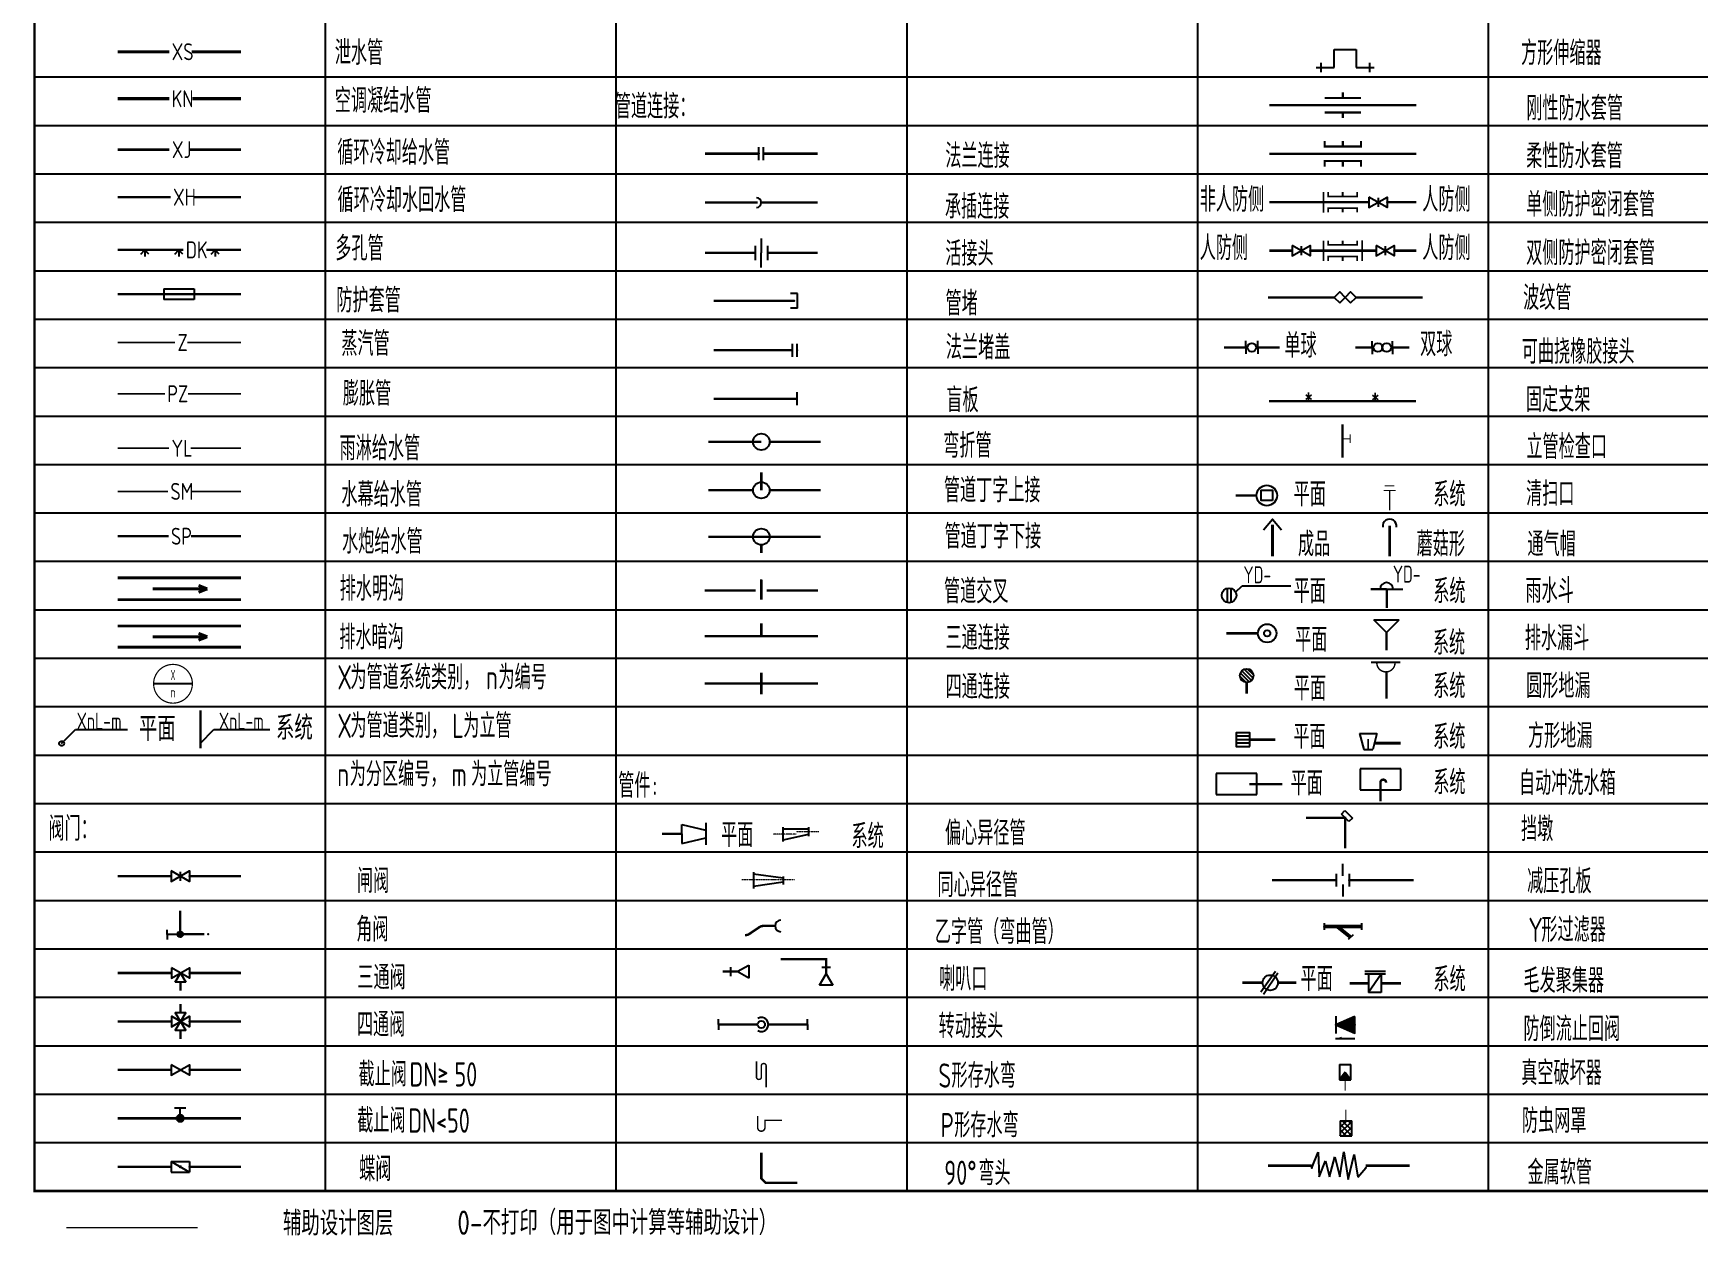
# Model space of a CAD drawing. Extents: x 6824721 to 16538177, y 2478193 to 6665639.
# Drawn here: x 7340476 to 7374827, y 2906471 to 2931297 of the extents above; entities that cross this region are included whole.
import ezdxf
from ezdxf.enums import TextEntityAlignment as Align

# ---------------------------------------------------------------- set-up
doc = ezdxf.new("R2010")
doc.units = 0
doc.header["$LTSCALE"] = 10
for name, pattern in [('ACAD_ISO10W100', [18, 12, -3, 0, -3]), ('CENTER2', [1.125, 0.75, -0.125, 0.125, -0.125]), ('DASH', [0.35, 0.25, -0.1]), ('PIPE_C', [12, 10, -1, 0, -1]), ('S', [0.82, 0.35, -0.06, 0, -0.06, 0.35]), ('W_P', [7, 6, -1])]:
    doc.linetypes.add(name, pattern=pattern)
doc.layers.add('0-不打印', color=211, linetype='Continuous', lineweight=18, plot=False)
for name, color, linetype in [('W-PIPE-凝结', 150, 'CENTER2'), ('W-PIPE-水幕', 6, 'Continuous'), ('W-PIPE-水炮', 6, 'Continuous'), ('W-PIPE-污水', 2, 'DASH'), ('W-PIPE-给水', 3, 'S'), ('W-PIPE-膨胀', 1, 'Continuous'), ('W-PIPE-蒸汽', 40, 'Continuous'), ('W-TEXT_喷淋', 7, 'Continuous'), ('W-TEXT_雨水', 7, 'Continuous'), ('W-TWT_LEAD', 3, 'Continuous')]:
    doc.layers.add(name, color=color, linetype=linetype)
doc.styles.add('8B2_02', font='tssdeng.shx', dxfattribs={"width": 0.7, "bigfont": 'TSSDCHN.shx'})
doc.styles.add('_TWT_PIPETEXT', font='TSSDENG', dxfattribs={"width": 0.8, "height": 3.5, "bigfont": 'TSSDCHN'})
doc.styles.add('HZ', font='txt', dxfattribs={"bigfont": 'hztxt'})
doc.styles.add('ROMAND', font='txt_____.ttf', dxfattribs={"width": 0.8, "height": 3})
doc.styles.get("Standard").update_dxf_attribs({"font": 'TSSDENG.shx', "width": 0.7, "bigfont": 'TSSDCHN.shx'})
doc.styles.add('TG_LINETYPE', font='TSSDENG', dxfattribs={"width": 0.8, "height": 3.5, "bigfont": 'TSSDCHN'})
doc.linetypes.add('TG_NH', pattern='A,2,-0.6,["NH",TG_LINETYPE,S=0.1,R=0,X=-0.52,Y=-0.15],0', length=2.6)

# ---------------------------------------------------------------- blocks, each defined once
blk = doc.blocks.new('*X84')
at = {"color": 0}
for p, q in [((17521, 27370), (17563, 27411)), ((17521, 27375), (17557, 27411)), ((17563, 27335), (17521, 27376)), ((17558, 27335), (17521, 27371)), ((17522, 27365), (17567, 27410)), ((17522, 27381), (17551, 27410)), ((17568, 27335), (17522, 27381)), ((17552, 27335), (17522, 27365)), ((17523, 27361), (17571, 27409)), ((17572, 27337), (17523, 27385)), ((17544, 27338), (17524, 27357)), ((17525, 27357), (17575, 27408)), ((17525, 27389), (17543, 27408)), ((17576, 27338), (17525, 27389)), ((17526, 27353), (17579, 27406)), ((17579, 27340), (17527, 27392)), ((17529, 27350), (17582, 27404)), ((17582, 27342), (17529, 27396)), ((17531, 27347), (17585, 27401)), ((17585, 27344), (17531, 27398)), ((17588, 27347), (17534, 27401)), ((17534, 27345), (17588, 27399)), ((17536, 27342), (17590, 27396)), ((17590, 27350), (17537, 27404)), ((17592, 27353), (17540, 27406)), ((17540, 27340), (17592, 27393)), ((17594, 27357), (17543, 27407)), ((17543, 27338), (17594, 27389)), ((17596, 27360), (17547, 27409)), ((17547, 27337), (17596, 27385)), ((17597, 27365), (17551, 27410)), ((17551, 27336), (17597, 27381)), ((17555, 27335), (17597, 27377)), ((17598, 27369), (17556, 27411)), ((17598, 27374), (17561, 27411)), ((17561, 27335), (17598, 27372)), ((17597, 27380), (17567, 27410)), ((17567, 27335), (17597, 27366)), ((17574, 27337), (17595, 27358)), ((17594, 27388), (17575, 27408))]:
    blk.add_line(p, q, dxfattribs=at)
blk = doc.blocks.new('$VALVE$00000536')
for p, q in [((-150, 320), (150, 320)), ((-150, 70), (-150, 320)), ((150, 320), (150, 70)), ((-400, 70), (-150, 70)), ((150, 70), (400, 70))]:
    blk.add_line(p, q)
blk = doc.blocks.new('$VALVE$00000761')
blk.add_hatch(color=256).paths.add_polyline_path([(79, 153), (0, 257), (-80, 153)])
for p, q in [((-80, 361), (-80, 153)), ((-80, 361), (79, 361)), ((0, 257), (-80, 153)), ((0, 257), (79, 153)), ((79, 153), (79, 361)), ((-80, 153), (79, 153))]:
    blk.add_line(p, q)
at = {"const_width": 15}
blk.add_lwpolyline([(0, 153), (0, 0)], dxfattribs=at)
blk = doc.blocks.new('$VALVE$00000777')
h = blk.add_hatch()
h.set_pattern_fill('ANSI37', color=256, scale=35, style=0)
h.set_pattern_definition([(45, (-34628.06, -10575.935), (-39.28862, 39.28862), []), (135, (-34628.06, -10575.935), (-39.28862, -39.28862), [])])
h.paths.add_polyline_path([(-79, -361), (80, -361), (80, -153), (-79, -153)])
for p, q in [((-79, -153), (-79, -361)), ((-79, -153), (80, -153)), ((80, -361), (80, -153)), ((-79, -361), (80, -361))]:
    blk.add_line(p, q)
at = {"const_width": 15}
blk.add_lwpolyline([(0, 0), (0, -153)], dxfattribs=at)
blk = doc.blocks.new('$VALVE$00000541')
for p, q in [((-522, -60), (-469, 0)), ((-468, 1), (-468, -91)), ((-414, -60), (-467, 0)), ((-55, -60), (-1, 0)), ((-1, 0), (-1, -92)), ((53, -60), (0, 0)), ((444, -60), (498, 0)), ((499, 1), (499, -91)), ((553, -60), (499, 0))]:
    blk.add_line(p, q)
blk = doc.blocks.new('$VALVE$00000539')
for p, q in [((-210, 75), (-210, -75)), ((-210, 75), (210, 75)), ((210, 75), (210, -75)), ((210, -75), (-210, -75))]:
    blk.add_line(p, q)
blk = doc.blocks.new('$valve$00000295')
blk.add_lwpolyline([(-125, 72), (-125, -72), (125, 72), (125, -72), (-125, 72)])
for p in [(-125, 0), (125, 0)]:
    blk.add_point(p)
blk = doc.blocks.new('$VALVE$00000497')
for p, q in [((78, 138), (-78, 138)), ((0, 50), (0, 138))]:
    blk.add_line(p, q)
at = {"const_width": 49.6}
blk.add_lwpolyline([(25, 0, 1), (-25, 0, 1)], format="xyb", close=True, dxfattribs=at)
blk.add_circle((0, 0), 50)
blk = doc.blocks.new('$VALVE$00000316')
for p, q in [((-125, 72), (125, -72)), ((-125, 72), (-125, -72)), ((-125, 72), (125, 72)), ((125, 72), (125, -72)), ((-125, -72), (125, -72))]:
    blk.add_line(p, q)
at = {"const_width": 21.1}
blk.add_lwpolyline([(-11, 0, 1), (11, 0, 1)], format="xyb", close=True, dxfattribs=at)
for p in [(-125, 0), (125, 0)]:
    blk.add_point(p)
at = {"color": 7, "flags": 9}
for tag in ['XSIZE', 'YSIZE']:
    blk.add_attdef(tag, (0, 0), '', height=0.5, dxfattribs=at)
blk = doc.blocks.new('$VALVE$00000296')
for points in [[(-125, 72), (-125, -72), (125, 72), (125, -72), (-125, 72)], [(0, 60), (0, -64)]]:
    blk.add_lwpolyline(points)
for p in [(-125, 0), (125, 0)]:
    blk.add_point(p)
blk = doc.blocks.new('$VALVE$00000458')
at = {"linetype": 'Continuous'}
for p, q in [((-90, 86), (-90, -86)), ((0, 60), (0, 224)), ((90, 86), (90, -86)), ((0, -60), (0, -224))]:
    blk.add_line(p, q, dxfattribs=at)
for p in [(-90, 0), (90, 0)]:
    blk.add_point(p)
blk = doc.blocks.new('$VALVE$00000440')
for points in [[(-75, -75), (0, 0), (-75, 75), (-150, 0)], [(75, -75), (150, 0), (75, 75), (0, 0)]]:
    blk.add_lwpolyline(points, close=True)
for p in [(-150, 0), (150, 0)]:
    blk.add_point(p)
blk = doc.blocks.new('$TwtSys$00000148')
at = {"const_width": 20}
for points in [[(0, 0), (150, 0)], [(150, 90), (150, -90)]]:
    blk.add_lwpolyline(points, dxfattribs=at)
blk = doc.blocks.new('$TwtSys$00000136')
at = {"elevation": 0}
blk.add_lwpolyline([(-51, 45), (51, 45), (51, -49), (-51, -49)], close=True, dxfattribs=at)
blk.add_circle((0, 0, 0), 93.8)
blk = doc.blocks.new('$TWTSYS$00000426')
for points, const_width in [([(-125, 407), (125, 407)], 20), ([(-100, 500), (100, 500)], 20), ([(0, 407), (0, 0)], 30)]:
    blk.add_lwpolyline(points, dxfattribs=dict(const_width=const_width))
at = {"style": 'HZ', "width": 0.7, "flags": 1}
for tag in ['UNIT', 'SPEC', 'WHAT']:
    blk.add_attdef(tag, (0, 0), '', height=0.001, dxfattribs=at)
blk = doc.blocks.new('$TwtSys$00000141')
for p, q in [((-94, 8), (-10, 92)), ((-94, 8), (-10, 92)), ((-87, -35), (35, 87)), ((-87, -35), (35, 87)), ((-66, -66), (66, 66)), ((-66, -66), (66, 66)), ((-32, -87), (88, 33)), ((-32, -87), (88, 33)), ((11, -92), (92, -11)), ((11, -92), (92, -11))]:
    blk.add_line(p, q)
blk.add_circle((0, 0), 94)
blk.add_circle((0, 0), 94)
blk = doc.blocks.new('$TwtSys$00000079')
blk.add_line((-212, 500), (188, 500))
at = {"const_width": 20}
blk.add_lwpolyline([(-134, 500, 1.067664), (116, 500)], format="xyb", dxfattribs=at)
at = {"const_width": 30}
blk.add_lwpolyline([(0, 367), (0, 0)], dxfattribs=at)
at = {"style": 'HZ', "width": 0.7, "flags": 1}
for tag in ['UNIT', 'WHAT', 'SPEC']:
    blk.add_attdef(tag, (0, 0), '', height=0.001, dxfattribs=at)
blk = doc.blocks.new('$VALVE$00000553')
at = {"const_width": 30}
for points in [[(0, 100), (-250, 100), (-250, 100)], [(0, 100), (0, 175)], [(0, 100), (250, 100), (250, 100)], [(-250, -100), (-250, -100), (0, -100)], [(250, -100), (250, -100), (0, -100)], [(0, -175), (0, -100)]]:
    blk.add_lwpolyline(points, dxfattribs=at)
blk = doc.blocks.new('$VALVE$00000547')
at = {"const_width": 30}
for points in [[(0, 100), (-250, 100), (-250, 175)], [(0, 100), (0, 175)], [(0, 100), (250, 100), (250, 175)], [(-250, -175), (-250, -100), (0, -100)], [(0, -175), (0, -100)], [(250, -175), (250, -100), (0, -100)]]:
    blk.add_lwpolyline(points, dxfattribs=at)
blk = doc.blocks.new('$TwtSys$00000137')
at = {"color": 7}
for p, q in [((-46.875, -93.75), (-46.875, 93.75)), ((0, -93.75), (0, 93.75)), ((46.875, -93.75), (46.875, 93.75))]:
    blk.add_line(p, q, dxfattribs=at)
blk.add_lwpolyline([(-93.75, -93.75), (93.75, -93.75), (93.75, 93.75), (-93.75, 93.75)], close=True, dxfattribs=at)
blk = doc.blocks.new('$TWTSYS$00000082')
for p, q in [((-179, 200), (179, 200)), ((-179, 200), (-93, -129)), ((179, 200), (93, -129)), ((-93, -129), (93, -129))]:
    blk.add_line(p, q)
at = {"color": 7, "const_width": 30}
blk.add_lwpolyline([(0, -129), (0, 81)], dxfattribs=at)
at = {"style": 'HZ', "width": 0.7, "flags": 1}
for tag in ['UNIT', 'WHAT', 'SPEC']:
    blk.add_attdef(tag, (127, 0), '', height=0.001, dxfattribs=at)
blk = doc.blocks.new('$ATTACHMENT$00000059')
at = {"const_width": 30}
blk.add_lwpolyline([(0, 0), (-350, 0), (-350, -150, -1), (-500, -150), (-500, 92)], format="xyb", dxfattribs=at)
blk = doc.blocks.new('$ATTACHMENT$00000055')
at = {"const_width": 30}
blk.add_lwpolyline([(0, 0), (0, 456, 0.75), (-100, 456), (-100, 202, -0.75), (-200, 202), (-200, 540)], format="xyb", dxfattribs=at)
blk = doc.blocks.new('$VALVE$00000546')
for p, q in [((-371, -30), (-282, 187)), ((-282, 187), (-271, -153)), ((-271, -153), (-183, 65)), ((-183, 65), (-127, -153)), ((-127, -153), (-55, 121)), ((-55, 121), (17, -153)), ((17, -153), (72, 191)), ((72, 191), (131, -191)), ((131, -191), (211, 154)), ((211, 154), (261, -156)), ((261, -156), (371, -30))]:
    blk.add_line(p, q)
for p in [(-371, -30), (371, -30)]:
    blk.add_point(p)
blk = doc.blocks.new('$VALVE$00000447')
for p, q in [((-82, 0), (-82, 90)), ((-82, 0), (-82, -90)), ((82, 0), (82, 90)), ((82, 0), (82, -90))]:
    blk.add_line(p, q)
blk.add_circle((0, 0), 60.1)
for p in [(-82, 0), (82, 0)]:
    blk.add_point(p)
blk = doc.blocks.new('$VALVE$00000759')
for p, q in [((-142, 0), (-142, 90)), ((142, 0), (142, 90)), ((-142, 0), (-142, -90)), ((142, 0), (142, -90))]:
    blk.add_line(p, q)
for centre in [(-60, 0), (60, 0)]:
    blk.add_circle(centre, 60.1)
for p in [(-142, 0), (142, 0)]:
    blk.add_point(p)
blk = doc.blocks.new('$VALVE$00000445')
for p, q in [((-32, -90), (-32, 90)), ((32, -90), (32, 90))]:
    blk.add_line(p, q)
for p in [(-32, 0), (32, 0)]:
    blk.add_point(p)
blk = doc.blocks.new('$VALVE$00000528')
blk.add_arc((-50, 0), 50, 270, 90)
blk = doc.blocks.new('$VALVE$00000455')
at = {"linetype": 'Continuous'}
for p, q in [((-84, 98), (-84, -98)), ((0, 200), (0, 0)), ((0, -200), (0, 0)), ((84, 98), (84, -98))]:
    blk.add_line(p, q, dxfattribs=at)
blk = doc.blocks.new('$VALVE$00000454')
for p, q in [((48, 100), (-48, 100)), ((48, -100), (48, 100)), ((48, -100), (-48, -100))]:
    blk.add_line(p, q)
blk.add_point((0, 0))
blk = doc.blocks.new('$VALVE$00000476')
for p, q in [((-64, -90), (-64, 90)), ((0, -90), (0, 90))]:
    blk.add_line(p, q)
blk.add_point((0, 0))
blk = doc.blocks.new('$VALVE$00000450')
blk.add_line((0, -90), (0, 90))
blk = doc.blocks.new('$TwtSys$00000388')
blk.add_lwpolyline([(-186, -111), (0, 111), (186, -111)])
blk = doc.blocks.new('$TwtSys$00000539')
blk.add_arc((0, -7, 0), 141, 349.0629, 190.9371)
blk = doc.blocks.new('$VALVE$00000501')
for p, q in [((-175, 32), (-175, -32)), ((175, 32), (175, -32)), ((96, -77), (50, -123))]:
    blk.add_line(p, q)
at = {"const_width": 35}
for points in [[(-175, 0), (175, 0)], [(-52, 0), (73, -100)]]:
    blk.add_lwpolyline(points, dxfattribs=at)
for p in [(-175, -2), (175, -2)]:
    blk.add_point(p)
blk = doc.blocks.new('$VALVE$00000656')
for p, q in [((-113, 110), (-113, -100)), ((118, -164), (-119, -164))]:
    blk.add_line(p, q)
blk.add_lwpolyline([(119, 5, 203, 0, 0), (-113, 5, 0, 0, 0)], format="xyseb")
blk.add_lwpolyline([(119, 107), (-113, 5), (119, -97)], close=True)
for p in [(-113, 5), (119, 5)]:
    blk.add_point(p)
blk.add_solid([(-44, -164), (-44, -139), (-119, -164)])
blk = doc.blocks.new('$VALVE$00000551')
at = {"const_width": 30}
for points in [[(-332, -177), (-332, 175)], [(-2, 100), (-252, 100), (-252, 175)], [(-2, 100), (-2, 175)], [(-2, 100), (248, 100), (248, 175)], [(332, -175), (332, 177)], [(-252, -175), (-252, -100), (-2, -100)], [(-2, -175), (-2, -100)], [(248, -175), (248, -100), (-2, -100)]]:
    blk.add_lwpolyline(points, dxfattribs=at)

msp = doc.modelspace()

# ---------------------------------------------------------------- hatches: boundary and pattern name
for points in [[(7367551.5, 2915099.4), (7367551.5, 2915124.4), (7367576.5, 2915124.4)], [(7367551.5, 2915099.4), (7367576.5, 2915099.4), (7367576.5, 2915124.4)], [(7343509.9, 2912695.1), (7343484.9, 2912695.1), (7343484.9, 2912670.1)], [(7343509.9, 2912695.1), (7343509.9, 2912670.1), (7343484.9, 2912670.1)], [(7356839.9, 2912181.5), (7356839.9, 2912206.5), (7356864.9, 2912206.5)], [(7356839.9, 2912181.5), (7356864.9, 2912181.5), (7356864.9, 2912206.5)], [(7355501.5, 2907652.1), (7355476.5, 2907652.1), (7355476.5, 2907641.8)], [(7355501.5, 2907652.1), (7355483.8, 2907634.4), (7355476.5, 2907641.8)], [(7355591.5, 2907562.1), (7355573.8, 2907544.4), (7355581.1, 2907537.1)], [(7355591.5, 2907562.1), (7355591.5, 2907537.1), (7355581.1, 2907537.1)]]:
    msp.add_hatch(color=256).paths.add_polyline_path(points)

# ---------------------------------------------------------------- linework, layer by layer
for p, q in [((7367051.6, 2930684.5), (7367051.6, 2930491.3)), ((7368051.3, 2930684.5), (7368051.3, 2930491.3)), ((7365116.1, 2919838.1), (7365116.1, 2919544.6)), ((7365192.4, 2919838.1), (7365192.4, 2919544.6)), ((7365290.3, 2919758.2), (7365422.2, 2919890.1)), ((7365422.2, 2919890.1), (7366432.1, 2919890.1)), ((7368082.6, 2919822.1), (7368741.8, 2919822.1)), ((7368405.8, 2919822.1), (7368082.6, 2919822.1)), ((7368142.7, 2919189.6), (7368667.8, 2919189.6)), ((7368405.2, 2918927.1), (7368142.7, 2919189.6)), ((7368405.2, 2918927.1), (7368667.8, 2919189.6)), ((7364889.9, 2916013.7), (7364889.9, 2915577.3)), ((7365727.7, 2916013.7), (7364889.9, 2916013.7)), ((7365727.7, 2915577.3), (7365727.7, 2916013.7)), ((7367858.8, 2916112.3), (7367858.8, 2915675.9)), ((7368696.6, 2916112.3), (7367858.8, 2916112.3)), ((7368696.6, 2915675.9), (7368696.6, 2916112.3)), ((7367858.8, 2915675.9), (7368696.6, 2915675.9)), ((7364889.9, 2915577.3), (7365727.7, 2915577.3)), ((7353860.1, 2914766.9), (7353860.1, 2914964)), ((7353860.1, 2914964), (7354359.7, 2914845.8)), ((7354359.7, 2914992.8), (7354359.7, 2914540.9)), ((7367473.3, 2915177.6), (7367547, 2915251.4)), ((7367629.7, 2915021.2), (7367473.3, 2915177.6)), ((7367547, 2915251.4), (7367703.4, 2915094.9)), ((7367703.4, 2915094.9), (7367629.7, 2915021.2)), ((7353860.1, 2914766.9), (7353860.1, 2914569.7)), ((7353860.1, 2914569.7), (7354359.7, 2914687.5)), ((7355951.1, 2914610.7), (7355951.1, 2914908.8)), ((7355951.1, 2914872.3), (7356483.2, 2914872.3)), ((7355951.1, 2914645), (7356483.2, 2914758.7)), ((7356483.2, 2914720.4), (7356483.2, 2914904.8)), ((7355337.1, 2913975.1), (7355337.1, 2913638.3)), ((7355337.1, 2913944.4), (7355950.1, 2913857)), ((7355950.1, 2913769.7), (7355337.1, 2913682.4)), ((7355950.1, 2913887.8), (7355950.1, 2913725.7)), ((7343237.8, 2912689.1), (7343237.8, 2912783.9)), ((7343503.9, 2912689.1), (7343237.8, 2912689.1)), ((7343237.8, 2912689.1), (7343237.8, 2912588)), ((7343404.9, 2911707), (7343513.3, 2911894.7)), ((7343513.3, 2911894.7), (7343621.7, 2911707)), ((7354869.9, 2911832.3), (7354869.9, 2912014.2)), ((7355006.4, 2911923.2), (7355242.7, 2912059.7)), ((7355242.7, 2911786.8), (7355006.4, 2911923.2)), ((7355242.7, 2912059.7), (7355242.7, 2911786.8)), ((7356702.4, 2911641.6), (7356838.8, 2911877.9)), ((7356747.9, 2912014.3), (7356929.8, 2912014.3)), ((7356838.8, 2911877.9), (7356975.3, 2911641.6)), ((7366111.1, 2911924.5), (7365811.7, 2911502.5)), ((7366163.3, 2911888.9), (7365864.6, 2911449.6)), ((7367958.4, 2911933.5), (7368380.3, 2911933.5)), ((7368380.3, 2911870), (7367958.4, 2911870)), ((7368296.8, 2911869), (7368033.7, 2911495.2)), ((7368033.7, 2911869), (7368033.7, 2911495.2)), ((7368296.8, 2911869), (7368296.8, 2911495.2)), ((7343621.7, 2911707), (7343404.9, 2911707)), ((7356975.3, 2911641.6), (7356702.4, 2911641.6)), ((7368296.8, 2911495.2), (7368033.7, 2911495.2)), ((7343513.3, 2910894.7), (7343404.9, 2911082.5)), ((7343404.9, 2911082.5), (7343621.7, 2911082.5)), ((7343404.9, 2910707), (7343513.3, 2910894.7)), ((7343621.7, 2911082.5), (7343513.3, 2910894.7)), ((7343513.3, 2910894.7), (7343621.7, 2910707)), ((7354617.2, 2910832.1), (7354617.2, 2910941.3)), ((7356455.7, 2910832.1), (7356455.7, 2910941.3)), ((7343621.7, 2910707), (7343404.9, 2910707)), ((7354617.2, 2910832.1), (7354617.2, 2910723)), ((7356455.7, 2910832.1), (7356455.7, 2910723))]:
    msp.add_line(p, q)
at = {"lineweight": -3}
msp.add_line((7355501.5, 2919792.1), (7355501.5, 2920018.1), dxfattribs=at)
at = {"color": 9, "linetype": 'ACAD_ISO10W100', "lineweight": 13, "ltscale": 0.02}
for p, q in [((7356221.7, 2914758.7), (7355747.6, 2914758.7)), ((7356685.7, 2914812.1), (7356221.7, 2914812.1)), ((7356183.3, 2913815.8), (7355102.6, 2913815.8))]:
    msp.add_line(p, q, dxfattribs=at)
at = {"color": 0, "const_width": 50}
msp.add_lwpolyline([(7340501.5, 2907394.7), (7400501.5, 2907394.7), (7400501.5, 2954394.7), (7340501.5, 2954394.7)], close=True, dxfattribs=at)
at = {"color": 0}
for points in [[(7346501.5, 2954394.7), (7346501.5, 2907394.7)], [(7352501.5, 2954394.7), (7352501.5, 2907394.7)], [(7358501.5, 2954394.7), (7358501.5, 2907394.7)], [(7364501.5, 2954394.7), (7364501.5, 2907394.7)], [(7370501.5, 2954394.7), (7370501.5, 2907394.7)], [(7340501.5, 2930394.7), (7400501.5, 2930394.7)], [(7340501.5, 2929394.7), (7400501.5, 2929394.7)], [(7340501.5, 2928394.7), (7400501.5, 2928394.7)], [(7340501.5, 2927394.7), (7400501.5, 2927394.7)], [(7340501.5, 2926394.7), (7400501.5, 2926394.7)], [(7340501.5, 2925394.7), (7400501.5, 2925394.7)], [(7340501.5, 2924394.7), (7400501.5, 2924394.7)], [(7340501.5, 2923394.7), (7400501.5, 2923394.7)], [(7340501.5, 2922394.7), (7400501.5, 2922394.7)], [(7340501.5, 2921394.7), (7400501.5, 2921394.7)], [(7340501.5, 2920394.7), (7400501.5, 2920394.7)], [(7340501.5, 2919394.7), (7400501.5, 2919394.7)], [(7340501.5, 2918394.7), (7400501.5, 2918394.7)], [(7340501.5, 2917394.7), (7400501.5, 2917394.7)], [(7340501.5, 2916394.7), (7400501.5, 2916394.7)], [(7340501.5, 2915394.7), (7400501.5, 2915394.7)], [(7340501.5, 2914394.7), (7400501.5, 2914394.7)], [(7340501.5, 2913394.7), (7400501.5, 2913394.7)], [(7340501.5, 2912394.7), (7400501.5, 2912394.7)], [(7340501.5, 2911394.7), (7400501.5, 2911394.7)], [(7340501.5, 2910394.7), (7400501.5, 2910394.7)], [(7340501.5, 2909394.7), (7400501.5, 2909394.7)], [(7340501.5, 2908394.7), (7400501.5, 2908394.7)]]:
    msp.add_lwpolyline(points, dxfattribs=at)
for points, const_width in [([(7365985.6, 2929812.1), (7369017.3, 2929812.1)], 50), ([(7342219.7, 2928894.7), (7343286.6, 2928894.7)], 50), ([(7343709.7, 2928894.7), (7344760.9, 2928894.7)], 50), ([(7354341.5, 2928812.1), (7355453.6, 2928812.1)], 50), ([(7355549.4, 2928812.1), (7356661.5, 2928812.1)], 50), ([(7365985.6, 2928808.4), (7369017.3, 2928808.4)], 50), ([(7367102.6, 2927595.9), (7367102.6, 2928018.6)], 36), ([(7367799.5, 2928018.5), (7367799.5, 2927928.5), (7367199.5, 2927928.5), (7367199.5, 2928018.5)], 36), ([(7367499.5, 2927928.5), (7367499.5, 2928018.5)], 36), ([(7342219.7, 2927912.9), (7343310, 2927912.9)], 50), ([(7343776.1, 2927912.9), (7344760.8, 2927912.9)], 50), ([(7354341.5, 2927802.1), (7355426.5, 2927802.1)], 50), ([(7355501.5, 2927802.1), (7356661.5, 2927802.1)], 50), ([(7365985.6, 2927808.4), (7368041.1, 2927808.4)], 50), ([(7367199.5, 2927598.5), (7367199.5, 2927688.5), (7367799.5, 2927688.5), (7367799.5, 2927598.5)], 36), ([(7367499.5, 2927598.5), (7367499.5, 2927688.5)], 36), ([(7368416.1, 2927808.4), (7369017.3, 2927808.4)], 50), ([(7354341.5, 2926762.1), (7355375, 2926762.1)], 50), ([(7355628, 2926762.1), (7356661.5, 2926762.1)], 50), ([(7365985.6, 2926808.4), (7366454.7, 2926808.4)], 50), ([(7366829.7, 2926808.4), (7368189.5, 2926808.4)], 50), ([(7368564.5, 2926808.4), (7369017.3, 2926808.4)], 50), ([(7354520.5, 2925772.1), (7356178.8, 2925772.1)], 50), ([(7365956, 2925843.1), (7367326.5, 2925843.1)], 50), ([(7367776.5, 2925843.1), (7369146.9, 2925843.1)], 50), ([(7354520.5, 2924752.1), (7356143, 2924752.1)], 50), ([(7365047, 2924811.9), (7365501.2, 2924811.9)], 50), ([(7365746.7, 2924811.9), (7366200.9, 2924811.9)], 50), ([(7368105, 2924807.7), (7367758.5, 2924807.7)], 50), ([(7368877.3, 2924807.7), (7368530.7, 2924807.7)], 50), ([(7354520.5, 2923752.1), (7356238.8, 2923752.1)], 50), ([(7365980.1, 2923702.1), (7369011.8, 2923702.1)], 50), ([(7367497.7, 2923222.3), (7367497.7, 2922533.8)], 50), ([(7354409, 2922862.1), (7355501.5, 2922862.1)], 50), ([(7355670.7, 2922862.1), (7356729, 2922862.1)], 50), ([(7355501.5, 2921862.1), (7355501.5, 2922231.8)], 50), ([(7354409, 2921862.1), (7355332.3, 2921862.1)], 50), ([(7355670.7, 2921862.1), (7356729, 2921862.1)], 50), ([(7365722.3, 2921753.8), (7365289.4, 2921753.8)], 50), ([(7354409, 2920902.1), (7356729, 2920902.1)], 50), ([(7355501.5, 2920566.8), (7355501.5, 2920732.9)], 50), ([(7354331.2, 2919792.1), (7355388.1, 2919792.1)], 50), ([(7355501.5, 2919603.5), (7355501.5, 2920018.1)], 50), ([(7355614.9, 2919792.1), (7356671.7, 2919792.1)], 50), ([(7368412.2, 2919429.4), (7368412.2, 2919822.1)], 50), ([(7355501.5, 2918852.1), (7355501.5, 2919116.3)], 50), ([(7354331.2, 2918852.1), (7355501.5, 2918852.1)], 50), ([(7355501.5, 2918852.1), (7356671.7, 2918852.1)], 50), ([(7365098, 2918908.6), (7365751.1, 2918908.6)], 50), ([(7368405.2, 2918559.8), (7368405.2, 2918927.1)], 50), ([(7355501.5, 2917872.1), (7355501.5, 2918099)], 50), ([(7354331.2, 2917872.1), (7355501.5, 2917872.1)], 50), ([(7355501.5, 2917872.1), (7356671.7, 2917872.1)], 50), ([(7355501.5, 2917646.2), (7355501.5, 2917872.1)], 50), ([(7365518.5, 2917664.8), (7365518.5, 2917895.6)], 50), ([(7365576.2, 2915795.5), (7366253.6, 2915795.5)], 50), ([(7368277.7, 2915832.5), (7368277.7, 2915442.4)], 50), ([(7366744.5, 2915099.4), (7367551.5, 2915099.4)], 50), ([(7367551.5, 2915099.4), (7367551.5, 2914472.1)], 50), ([(7353453.3, 2914766.9), (7353860.1, 2914766.9)], 50), ([(7342219.7, 2913894.7), (7343322.4, 2913894.7)], 50), ([(7343697.4, 2913894.7), (7344760.9, 2913894.7)], 50), ([(7366038.6, 2913812.1), (7367366.7, 2913812.1)], 50), ([(7367636.3, 2913812.1), (7368964.4, 2913812.1)], 50), ([(7343509.9, 2912695.1), (7343509.9, 2913184.5)], 50), ([(7343509.9, 2912695.1), (7344009.9, 2912695.1)], 50), ([(7355259.4, 2912705.1), (7355456.9, 2912839.1)], 50), ([(7355550.4, 2912867.8), (7355786.6, 2912867.8)], 50), ([(7342219.7, 2911894.7), (7343325.5, 2911894.7)], 50), ([(7343701.1, 2911894.7), (7344760.9, 2911894.7)], 50), ([(7355007.7, 2911924.3), (7354702.7, 2911924.3)], 50), ([(7355902.3, 2912181.5), (7356839.9, 2912181.5)], 50), ([(7356839.9, 2911876.6), (7356839.9, 2912181.5)], 50), ([(7343513.3, 2911707), (7343513.3, 2911533.9)], 50), ([(7365431.9, 2911695.4), (7365847.2, 2911695.4)], 50), ([(7366163.3, 2911695.4), (7366541.4, 2911695.4)], 50), ([(7367643.5, 2911682.1), (7368033.7, 2911682.1)], 50), ([(7368296.8, 2911682.1), (7368703.3, 2911682.1)], 50), ([(7343513.3, 2911082.5), (7343513.3, 2911255.6)], 50), ([(7342219.7, 2910894.7), (7343325.5, 2910894.7)], 50), ([(7343701.1, 2910894.7), (7344760.9, 2910894.7)], 50), ([(7355425.7, 2910832.1), (7354617.2, 2910832.1)], 50), ([(7355647.3, 2910832.1), (7356455.7, 2910832.1)], 50), ([(7343513.3, 2910707), (7343513.3, 2910533.9)], 50), ([(7342219.7, 2909894.7), (7343322.1, 2909894.7)], 50), ([(7343697.7, 2909894.7), (7344760.9, 2909894.7)], 50), ([(7342219.7, 2908894.7), (7344760.9, 2908894.7)], 50), ([(7355501.5, 2907652.1), (7355501.5, 2908186.1)], 50), ([(7342219.7, 2907894.7), (7343322.6, 2907894.7)], 50), ([(7343697.1, 2907894.7), (7344760.9, 2907894.7)], 50), ([(7365954.9, 2907917.3), (7366861.4, 2907917.3)], 50), ([(7367974.3, 2907917.3), (7368880.8, 2907917.3)], 50), ([(7355501.5, 2907652.1), (7355591.5, 2907562.1)], 50), ([(7355591.5, 2907562.1), (7356243.6, 2907562.1)], 50)]:
    msp.add_lwpolyline(points, dxfattribs=dict(const_width=const_width))
at = {"linetype": 'W_P', "const_width": 60}
for points in [[(7365584.8, 2916712.1), (7366111.1, 2916712.1)], [(7368153, 2916642.1), (7368692.9, 2916642.1)]]:
    msp.add_lwpolyline(points, dxfattribs=at)
at = {"const_width": 50}
for points in [[(7368394.8, 2915824.5, 1), (7368277.7, 2915832.5)], [(7355165.9, 2912676.4, 0.1501245), (7355259.4, 2912705.1)], [(7355550.4, 2912867.8, 0.1501245), (7355456.9, 2912839.1)]]:
    msp.add_lwpolyline(points, format="xyb", dxfattribs=at)
for centre, radius in [((7355501.5, 2922862.1), 169.2), ((7355501.5, 2921862.1), 169.2), ((7355501.5, 2920902.1), 169.2), ((7365154.2, 2919691.3), 151.6), ((7365941.1, 2918908.6), 190), ((7365941.1, 2918908.6), 64.6), ((7343509.9, 2912695.1), 57.4), ((7366005.2, 2911695.4), 158), ((7355501.5, 2910832.1), 75.8)]:
    msp.add_circle(centre, radius)
for centre, radius, start, end in [((7368405.8, 2919822.1), 133.1, 0, 180), ((7355907.3, 2912867.8), 120.7, 90, 270), ((7355501.5, 2910832.1), 145.8, 238.8877, 121.1123)]:
    msp.add_arc(centre, radius, start, end)
for p in [(7343710.2, 2912695.1), (7344085.2, 2912695.1), (7343513.3, 2911707), (7343513.3, 2910707)]:
    msp.add_point(p)
at = {"layer": '0-不打印'}
msp.add_line((7341158.7, 2906642.5), (7343863, 2906642.5), dxfattribs=at)
at = {"layer": 'W-PIPE-凝结', "linetype": 'CENTER2', "const_width": 70}
for points in [[(7342219.7, 2929944.6), (7343283.2, 2929944.6)], [(7343760.1, 2929944.6), (7344760.9, 2929944.6)]]:
    msp.add_lwpolyline(points, dxfattribs=at)
at = {"layer": 'W-PIPE-水幕', "const_width": 35}
for points in [[(7342219.7, 2921838.4), (7343257.6, 2921838.4)], [(7343745.3, 2921838.4), (7344760.9, 2921838.4)]]:
    msp.add_lwpolyline(points, dxfattribs=at)
at = {"layer": 'W-PIPE-水炮', "const_width": 50}
for points in [[(7342219.7, 2920912.7), (7343268.4, 2920912.7)], [(7343734.6, 2920912.7), (7344760.9, 2920912.7)]]:
    msp.add_lwpolyline(points, dxfattribs=at)
at = {"layer": 'W-PIPE-污水', "linetype": 'W_P', "const_width": 60}
for points in [[(7342219.7, 2930915.4), (7343281.3, 2930915.4)], [(7343747.4, 2930915.4), (7344760.9, 2930915.4)], [(7366050.7, 2921154.7), (7366050.7, 2920494.7)], [(7368468.5, 2921132.2), (7368468.5, 2920494.7)], [(7342219.7, 2920051.6), (7344760.8, 2920051.6)], [(7342937.9, 2919826.1), (7344068.5, 2919826.1)], [(7343887.5, 2919897.4), (7344068.5, 2919826.1)], [(7343887.5, 2919754.8), (7344068.5, 2919826.1)], [(7342219.7, 2919603.8), (7344760.8, 2919603.8)], [(7342219.7, 2919059.4), (7344760.8, 2919059.4)], [(7342937.9, 2918837.2), (7344068.5, 2918837.2)], [(7343887.5, 2918908.5), (7344068.5, 2918837.2)], [(7343887.5, 2918765.9), (7344068.5, 2918837.2)], [(7342219.7, 2918624.7), (7344760.8, 2918624.7)]]:
    msp.add_lwpolyline(points, dxfattribs=at)
at = {"layer": 'W-PIPE-给水', "linetype": 'PIPE_C'}
msp.add_line((7355501.5, 2917872.1), (7355501.5, 2918099), dxfattribs=at)
at = {"layer": 'W-PIPE-给水', "linetype": 'PIPE_C', "const_width": 50}
for points in [[(7342219.7, 2926824.6), (7343573.2, 2926824.6)], [(7344050.1, 2926824.6), (7344760.8, 2926824.6)], [(7342219.7, 2925911.2), (7344760.8, 2925911.2)]]:
    msp.add_lwpolyline(points, dxfattribs=at)
at = {"layer": 'W-PIPE-给水', "linetype": 'S', "const_width": 50}
msp.add_lwpolyline([(7343925.7, 2916532.6), (7343925.7, 2917319.2)], dxfattribs=at)
at = {"layer": 'W-PIPE-给水', "linetype": 'S'}
msp.add_circle((7341061.7, 2916634.9), 50, dxfattribs=at)
at = {"layer": 'W-PIPE-膨胀', "color": 20, "const_width": 35}
for points in [[(7342219.7, 2923855.2), (7343193, 2923855.2)], [(7343669.9, 2923855.2), (7344760.8, 2923855.2)]]:
    msp.add_lwpolyline(points, dxfattribs=at)
at = {"layer": 'W-PIPE-蒸汽', "linetype": 'Continuous', "const_width": 35}
for points in [[(7342219.7, 2924912.1), (7343404.1, 2924912.1)], [(7343654.8, 2924912.1), (7344760.9, 2924912.1)]]:
    msp.add_lwpolyline(points, dxfattribs=at)
at = {"layer": 'W-TEXT_喷淋', "linetype": 'Continuous', "const_width": 35}
for points in [[(7342219.7, 2922728.4), (7343279.2, 2922728.4)], [(7343723.8, 2922728.4), (7344760.9, 2922728.4)]]:
    msp.add_lwpolyline(points, dxfattribs=at)
at = {"layer": 'W-TEXT_雨水', "linetype": 'TG_NH', "const_width": 50}
msp.add_lwpolyline([(7343924.8, 2916735.4), (7343925.7, 2916736.2)], dxfattribs=at)
at = {"layer": 'W-TWT_LEAD', "color": 0}
msp.add_line((7343759.9, 2917866.7), (7342959.9, 2917866.7), dxfattribs=at)
at = {"layer": 'W-TWT_LEAD'}
for p, q in [((7341061.7, 2916634.9), (7341347.3, 2916920.5)), ((7341347.3, 2916920.5), (7342422, 2916920.5)), ((7343919, 2916634.9), (7344204.6, 2916920.5)), ((7344204.6, 2916920.5), (7345357.4, 2916920.5))]:
    msp.add_line(p, q, dxfattribs=at)
at = {"layer": 'W-TWT_LEAD', "color": 0, "const_width": 25}
msp.add_lwpolyline([(7343759.9, 2917866.7, 1), (7342959.9, 2917866.7, 1)], format="xyb", close=True, dxfattribs=at)

# ---------------------------------------------------------------- block references
for name, p, xscale, yscale, zscale, rotation in [('$VALVE$00000536', (7367551.5, 2930482.5), 1.5, 1.5, 1.5, 4.987572218754753e-08), ('$VALVE$00000553', (7367501.5, 2929812.1), 1.5, 1.5, 1.5, 4.987572218754753e-08), ('$VALVE$00000547', (7367501.5, 2928808.4), 1.5, 1.5, 1.5, 4.987627222332843e-08), ('$VALVE$00000445', (7355501.5, 2928812.1), 1.5, 1.5, 1.5, 4.987572218754753e-08), ('$VALVE$00000528', (7355501.5, 2927802.1), 2, 2, 2, 4.987644094596061e-08), ('$VALVE$00000296', (7368228.6, 2927808.4), 1.5, 1.5, 1.5, 4.987627222332843e-08), ('$VALVE$00000455', (7355501.5, 2926762.1), 1.5, 1.5, 1.5, 4.987572218754753e-08), ('$VALVE$00000551', (7367501.5, 2926808.4), 1.2, 1.2, 1.2, 4.987627222332843e-08), ('$VALVE$00000541', (7343481, 2926824.6), 1.5, 1.5, 1.5, 4.987637839631583e-08), ('$VALVE$00000296', (7366642.2, 2926808.4), 1.5, 1.5, 1.5, 4.987627222332843e-08), ('$VALVE$00000296', (7368377, 2926808.4), 1.5, 1.5, 1.5, 4.987627222332843e-08), ('$VALVE$00000539', (7343484.8, 2925911.2), 1.5, 1.5, 1.5, 4.987572218754753e-08), ('$VALVE$00000440', (7367551.5, 2925843.1), 1.5, 1.5, 1.5, 4.987572218754753e-08), ('$VALVE$00000454', (7356178.8, 2925772.1), 1.5, 1.5, 1.5, 4.987471664943973e-08), ('$VALVE$00000447', (7365624, 2924811.9), 1.5, 1.5, 1.5, 4.987572218754753e-08), ('$VALVE$00000759', (7368317.9, 2924807.7), -1.5, -1.5, 1.5, 180.0000000498758), ('$VALVE$00000476', (7356238.8, 2924752.1), 1.5, 1.5, 1.5, 4.987572218754753e-08), ('$VALVE$00000450', (7356238.8, 2923752.1), 1.5, 1.5, 1.5, 4.987378133282026e-08), ('$TwtSys$00000136', (7365933.2, 2921753.8), 2.25, 2.25, 2.25, 180.0000000498757), ('$TwtSys$00000141', (7365518.5, 2918036.6), 1.5, 1.5, 1.5, 270.0000000498757), ('$TwtSys$00000079', (7368405.2, 2917562.1), 1.5, 1.5, 1.5, 4.987572218754753e-08), ('$TwtSys$00000137', (7365444.2, 2916712.1), 1.5, 1.5, 1.5, 90.00000004987574), ('$VALVE$00000296', (7343509.9, 2913894.7), 1.5, 1.5, 1.5, 4.987637838049182e-08), ('$VALVE$00000458', (7367501.5, 2913812.1), 1.5, 1.5, 1.5, 4.987572218754753e-08), ('$VALVE$00000501', (7367501.5, 2912854.7), 2.2, 2.2, 2.2, 4.987629212428857e-08), ('*X84', (7317170.8, 2871635.9), 1.5, 1.5, 1.5, 4.987572218754753e-08), ('$valve$00000295', (7343513.3, 2911894.7), 1.5, 1.5, 1.5, 4.987572218754753e-08), ('$valve$00000295', (7343513.3, 2910894.7), 1.5, 1.5, 1.5, 4.987572218754753e-08), ('$VALVE$00000656', (7367551.5, 2910814.7), 1.7, 1.7, 1.7, 4.987572218754753e-08), ('$valve$00000295', (7343509.9, 2909894.7), 1.5, 1.5, 1.5, 4.987637838049182e-08), ('$VALVE$00000761', (7367551.9, 2909463.2), 1.5, 1.5, 1.5, 4.987572218754753e-08), ('$VALVE$00000761', (7367551.9, 2909463.2), 1.5, 1.5, 1.5, 4.987572218754753e-08), ('$VALVE$00000497', (7343509.9, 2908894.7), 1.5, 1.5, 1.5, 4.987637838049182e-08), ('$VALVE$00000777', (7367565.4, 2909075.3), 1.5, 1.5, 1.5, 4.987572218754753e-08), ('$VALVE$00000546', (7367417.8, 2907917.3), 1.5, 1.5, 1.5, 4.987515225080648e-08), ('$VALVE$00000316', (7343509.9, 2907894.7), 1.5, 1.5, 1.5, 4.987637838049182e-08)]:
    msp.add_blockref(name, p, dxfattribs=dict(xscale=xscale, yscale=yscale, zscale=zscale, rotation=rotation))
at = {"rotation": 4.987572218754753e-08}
for name, p in [('$TwtSys$00000148', (7367501.5, 2922926)), ('$TWTSYS$00000426', (7368468.5, 2921450.9)), ('$TwtSys$00000388', (7366050.7, 2921154.7)), ('$TwtSys$00000539', (7368468.5, 2921132.2)), ('$TWTSYS$00000082', (7368026, 2916642.1)), ('$ATTACHMENT$00000055', (7355601.5, 2909533)), ('$ATTACHMENT$00000059', (7355926.5, 2908854.1))]:
    msp.add_blockref(name, p, dxfattribs=at)

# ---------------------------------------------------------------- texts
at = {"color": 0, "style": '8B2_02'}
for s, width, p in [('泄水管', 0.7, (7346699.7, 2930644.8)), ('方形伸缩器', 0.7, (7371181, 2930639.9)), ('空调凝结水管', 0.7, (7346699.7, 2929655.1)), ('刚性防水套管', 0.7, (7371289.5, 2929497.2)), ('循环冷却给水管', 0.7, (7346751.6, 2928586.7)), ('法兰连接', 0.7, (7359298.6, 2928516.2)), ('柔性防水套管', 0.7, (7371286.7, 2928512.5)), ('循环冷却水回水管', 0.7, (7346754.9, 2927604.7)), ('承插连接', 0.7, (7359291.1, 2927467.8)), ('非人防侧', 0.7, (7364549.5, 2927613.4)), ('人防侧', 0.7, (7369141.9, 2927613.4)), ('单侧防护密闭套管', 0.7, (7371286.7, 2927512.5)), ('多孔管', 0.7, (7346709.9, 2926605.9)), ('活接头', 0.7, (7359299, 2926496.6)), ('人防侧', 0.7, (7364549.5, 2926613.4)), ('人防侧', 0.7, (7369141.9, 2926613.4)), ('双侧防护密闭套管', 0.7, (7371286.7, 2926512.5)), ('防护套管', 0.7, (7346731.2, 2925532.6)), ('管堵', 0.7, (7359302.9, 2925470.6)), ('波纹管', 0.7, (7371223.8, 2925585.8)), ('蒸汽管', 0.7, (7346834.3, 2924638.4)), ('法兰堵盖', 0.7, (7359309.4, 2924563.5)), ('单球', 0.7, (7366297, 2924600)), ('双球', 0.7, (7369097.3, 2924629.1)), ('可曲挠橡胶接头', 0.7, (7371196.3, 2924473.2)), ('膨胀管', 0.7, (7346865.7, 2923606.2)), ('盲板', 0.7, (7359320.4, 2923471.6)), ('固定支架', 0.7, (7371283.3, 2923482.4)), ('雨淋给水管', 0.7, (7346797.7, 2922478.9)), ('弯折管', 0.7, (7359256.2, 2922534.4)), ('立管检查口', 0.7, (7371291.5, 2922510)), ('水幕给水管', 0.7, (7346834, 2921525.2)), ('管道丁字上接', 0.7, (7359269.2, 2921612.2)), ('平面', 0.7, (7366487.4, 2921530.9)), ('系统', 0.7, (7369369.6, 2921525.6)), ('清扫口', 0.7, (7371285.4, 2921539.7)), ('管道丁字下接', 0.7, (7359283.3, 2920659.6)), ('水炮给水管', 0.7, (7346849.5, 2920554.3)), ('成品', 0.7, (7366577.5, 2920500.1)), ('蘑菇形', 0.7, (7369025.5, 2920500.1)), ('通气帽', 0.7, (7371312.1, 2920500.1)), ('排水明沟', 0.7, (7346800.6, 2919580.2)), ('管道交叉', 0.7, (7359271.9, 2919526.7)), ('平面', 0.7, (7366487.4, 2919530.9)), ('系统', 0.7, (7369369.6, 2919525.6)), ('雨水斗', 0.7, (7371271.4, 2919537.3)), ('排水暗沟', 0.7, (7346792.2, 2918579.8)), ('三通连接', 0.7, (7359302, 2918565.9)), ('排水漏斗', 0.7, (7371258, 2918556.7)), ('平面', 0.7, (7366518.1, 2918526.9)), ('系统', 0.7, (7369362.2, 2918461.7)), ('X', 0.7, (7346751.6, 2917750)), ('为管道系统类别，', 0.7, (7347020.9, 2917750)), ('n', 0.7, (7349820.9, 2917750)), ('为编号', 0.7, (7350076.6, 2917750)), ('四通连接', 0.7, (7359303.3, 2917555.1)), ('系统', 0.7, (7369366.4, 2917567)), ('圆形地漏', 0.7, (7371285.3, 2917572.7)), ('平面', 0.7, (7366491.7, 2917521.4)), ('平面', 0.8, (7342655.9, 2916687.9)), ('系统', 0.8, (7345485.2, 2916706.4)), ('X', 0.7, (7346751.6, 2916750)), ('为管道类别，', 0.7, (7347020.9, 2916750)), ('L', 0.7, (7349120.9, 2916750)), ('为立管', 0.7, (7349349.7, 2916750)), ('平面', 0.7, (7366482.7, 2916527)), ('系统', 0.7, (7369366.2, 2916520.3)), ('方形地漏', 0.7, (7371325, 2916541)), ('n', 0.7, (7346751.6, 2915750)), ('为分区编号，', 0.7, (7347007.4, 2915750)), ('m', 0.7, (7349107.4, 2915750)), ('为立管编号', 0.7, (7349511.3, 2915750)), ('平面', 0.7, (7366425, 2915564.1)), ('系统', 0.7, (7369369.2, 2915580.7)), ('自动冲洗水箱', 0.7, (7371138.6, 2915568.9)), ('平面', 0.7, (7354670.9, 2914494.8)), ('系统', 0.7, (7357362.2, 2914469)), ('偏心异径管', 0.7, (7359292.3, 2914534.5)), ('挡墩', 0.7, (7371179.9, 2914617.2)), ('闸阀', 0.7, (7347157.7, 2913545.8)), ('同心异径管', 0.7, (7359137.9, 2913464.3)), ('减压孔板', 0.7, (7371305.9, 2913539.1)), ('角阀', 0.7, (7347142.5, 2912543.9)), ('乙字管（弯曲管）', 0.7, (7359083.6, 2912496.4)), ('Y', 0.7, (7371331.2, 2912536.6)), ('形过滤器', 0.7, (7371600.4, 2912536.6)), ('三通阀', 0.7, (7347165.2, 2911554.4)), ('喇叭口', 0.7, (7359171, 2911525.6)), ('平面', 0.7, (7366629.6, 2911525.1)), ('系统', 0.7, (7369372.7, 2911512.4)), ('毛发聚集器', 0.7, (7371230.5, 2911488.7)), ('四通阀', 0.7, (7347154.9, 2910580.8)), ('转动接头', 0.7, (7359161.6, 2910548.8)), ('防倒流止回阀', 0.7, (7371230.5, 2910488.7)), ('截止阀', 0.7, (7347188.9, 2909551.9)), ('DN', 0.7, (7348238.9, 2909551.9)), ('≥', 0.7, (7348817.8, 2909551.9)), ('50', 0.7, (7349167.8, 2909551.9)), ('S', 0.7, (7359156.1, 2909528.5)), ('形存水弯', 0.7, (7359425.4, 2909528.5)), ('真空破坏器', 0.7, (7371185.2, 2909580.4)), ('截止阀', 0.7, (7347162.3, 2908597.9)), ('防虫网罩', 0.7, (7371199.2, 2908594)), ('DN<50', 0.7, (7348212.3, 2908597.9)), ('P', 0.7, (7359199.4, 2908504.4)), ('形存水弯', 0.7, (7359482.1, 2908504.4)), ('蝶阀', 0.7, (7347201.4, 2907597.4)), ('金属软管', 0.7, (7371314.3, 2907531.3)), ('90%%d', 0.7, (7359277.8, 2907520.9)), ('弯头', 0.7, (7359981.4, 2907513.5))]:
    msp.add_text(s, height=500, rotation=0, dxfattribs=dict(at, width=width)).set_placement(p)
for s, height, style, width, p in [('XS', 350, '_TWT_PIPETEXT', 0.8, (7343331.3, 2930740.4)), ('KN', 350, '_TWT_PIPETEXT', 0.8, (7343333.2, 2929769.6)), ('XJ', 350, '_TWT_PIPETEXT', 0.8, (7343336.6, 2928719.7)), ('XH', 350, '_TWT_PIPETEXT', 0.8, (7343360, 2927737.9)), ('DK', 350, '_TWT_PIPETEXT', 0.8, (7343623.2, 2926649.6)), ('Z', 350, '_TWT_PIPETEXT', 0.8, (7343454.1, 2924737.1)), ('PZ', 350, '_TWT_PIPETEXT', 0.8, (7343243, 2923680.2)), ('*', 341.1, 'ROMAND', 0.8, (7366703, 2923538)), ('*', 341.1, 'ROMAND', 0.8, (7368078, 2923532.3)), ('YL', 350, '_TWT_PIPETEXT', 0.8, (7343329.2, 2922553.4)), ('SM', 350, '_TWT_PIPETEXT', 0.8, (7343307.6, 2921663.4)), ('SP', 350, '_TWT_PIPETEXT', 0.8, (7343318.4, 2920737.7)), ('YD-', 350, '8B2_02', 0.7, (7365452, 2919941.9)), ('YD-', 350, '8B2_02', 0.7, (7368535.7, 2919954.9))]:
    msp.add_text(s, height=height, rotation=0, dxfattribs=dict(style=style, width=width)).set_placement(p)
at = {"color": 6, "style": '8B2_02', "width": 0.7}
for s, p in [('管道连接：', (7352478.3, 2929537.7)), ('管件', (7352550.4, 2915516.3)), (':', (7353250.4, 2915516.3)), ('阀门：', (7340789.5, 2914626.7))]:
    msp.add_text(s, height=500, rotation=0, dxfattribs=at).set_placement(p)
at = {"layer": '0-不打印', "style": '8B2_02', "width": 0.8}
for s, p in [('辅助设计图层', (7345628.8, 2906476.5)), ('0-不打印（用于图中计算等辅助设计）', (7349226.8, 2906490.2))]:
    msp.add_text(s, height=500, rotation=0, dxfattribs=at).set_placement(p)
at = {"layer": 'W-TWT_LEAD', "color": 7, "style": '8B2_02'}
for s, height, width, p, p2 in [('X', 213.4, 1.238095, (7343310.1, 2917940.1), (7343409.7, 2917940.1)), ('n', 211.7, 1.857143, (7343301.7, 2917581.4), (7343418.1, 2917581.4))]:
    msp.add_text(s, height=height, dxfattribs=dict(at, width=width)).set_placement(p, p2, align=Align.FIT)
at = {"layer": 'W-TWT_LEAD', "color": 7, "style": '8B2_02', "width": 0.7}
for p in [(7341372, 2916920.5), (7344307.4, 2916920.5)]:
    msp.add_text('XnL-m', height=350, dxfattribs=at).set_placement(p)

doc.saveas('drawing.dxf')
